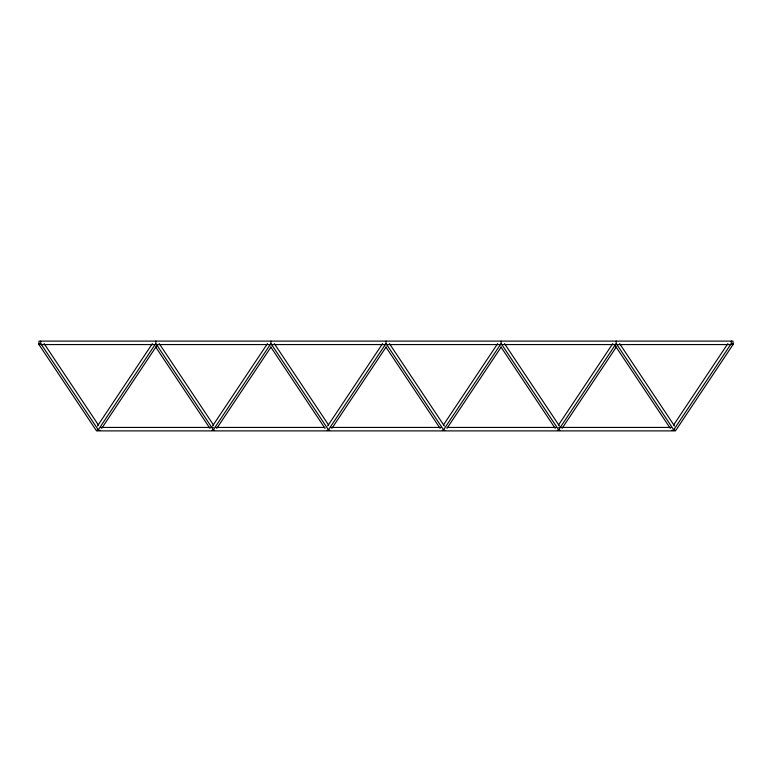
<?xml version="1.0" encoding="UTF-8"?>
<svg xmlns="http://www.w3.org/2000/svg" width="772" height="772" viewBox="0 0 772 772"><rect width="100%" height="100%" fill="white"/><g stroke="black" fill="none" stroke-linecap="round" stroke-linejoin="round"><path stroke-width="1.16" d="M97.475 425.99L152.374 343.637M97.928 430.342L155.471 344.022M101.692 428.363L156.591 346.01M212.57 425.99L267.469 343.637M213.024 430.342L270.567 344.022M216.787 428.363L271.03 347.004M327.666 425.99L382.565 343.637M328.119 430.342L385.672 344.022M331.883 428.363L386.125 347.004M443.427 424.996L497.67 343.637M443.215 430.342L500.767 344.022M446.978 428.363L501.221 347.004M558.523 424.996L612.765 343.637M558.31 430.342L615.863 344.022M562.074 428.363L616.317 347.004M673.618 424.996L727.861 343.637M673.406 430.342L730.959 344.022L733.4 344.022L675.847 430.342L671.63 430.342M100.659 427.437L213.352 427.437M215.755 427.437L324.858 427.437M330.85 427.437L441.15 427.437M447.142 427.437L556.245 427.437M558.648 427.437L671.341 427.437M100.37 430.342L96.153 430.342L38.6 344.022L41.041 344.022L98.594 430.342M212.059 430.342L214.645 430.342M327.154 430.342L329.75 430.342M442.25 430.342L444.846 430.342M557.355 430.342L559.941 430.342M96.529 430.892L675.471 430.892M619.626 343.637L674.525 425.99M616.529 344.022L674.072 430.342M615.409 346.01L670.308 428.363M504.531 343.637L559.43 425.99M501.433 344.022L558.976 430.342M500.97 347.004L555.213 428.363M389.435 343.637L444.334 425.99M386.328 344.022L443.881 430.342M385.875 347.004L440.117 428.363M274.33 343.637L328.573 424.996M271.233 344.022L328.785 430.342M270.779 347.004L325.022 428.363M159.235 343.637L213.477 424.996M156.137 344.022L213.69 430.342M155.683 347.004L209.926 428.363M44.139 343.637L98.382 424.996M733.014 344.563L733.014 341.108L38.986 341.108L38.986 344.563M731.287 341.108L731.287 344.563L40.713 344.563L40.713 341.108M616.191 341.108L616.191 344.563M501.096 341.108L501.096 344.563M386 341.108L386 344.563M270.904 341.108L270.904 344.563M155.809 341.108L155.809 344.563"/></g></svg>
